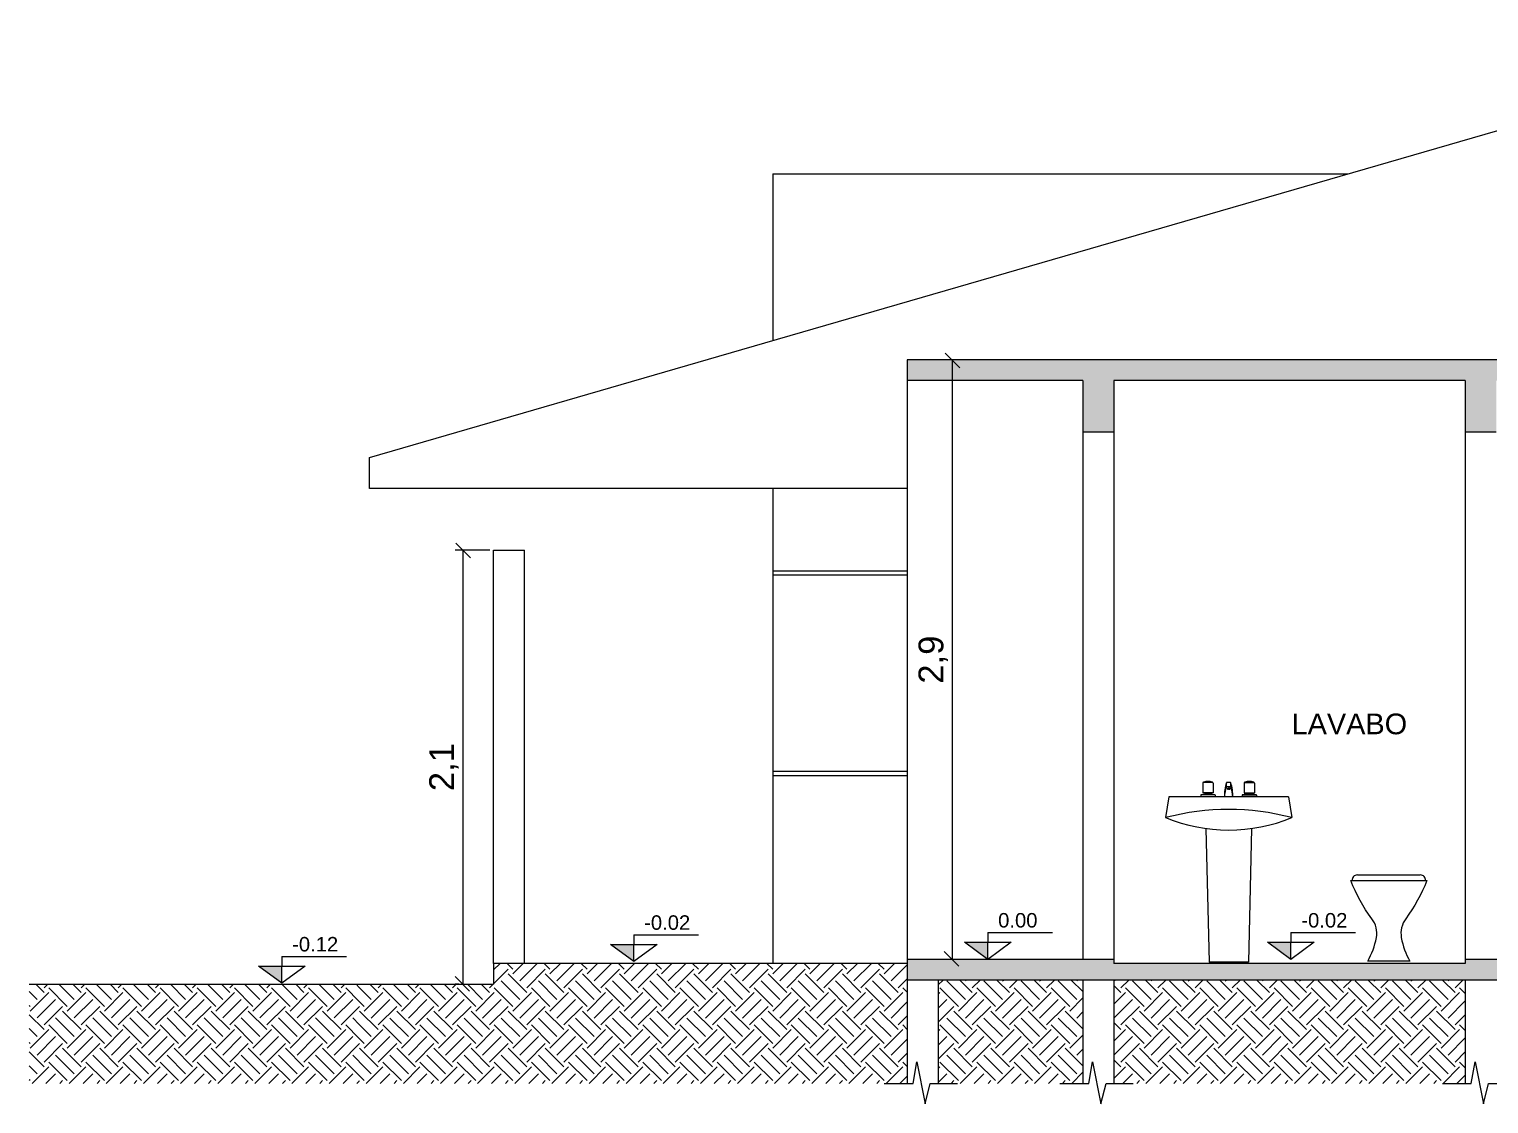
# Model space of a CAD drawing. Header units: millimetres. Extents: x 313 to 493, y 47 to 181.
# Drawn here: x 378.57 to 385.63, y 128.8 to 134 of the extents above; entities that cross this region are included whole.
import ezdxf

# ---------------------------------------------------------------- set-up
doc = ezdxf.new("R2010")
doc.units = ezdxf.units.MM
doc.header["$LTSCALE"] = 0.05
doc.header["$MEASUREMENT"] = 0
doc.header["$PDMODE"] = 3
doc.linetypes.add('ACAD_ISO03W100', pattern=[30, 12, -18])
for name, color, linetype in [('01', 1, 'Continuous'), ('03', 3, 'Continuous'), ('04', 4, 'Continuous'), ('05', 5, 'Continuous'), ('1', 1, 'Continuous'), ('BAN', 13, 'Continuous'), ('TRACEJADO', 7, 'ACAD_ISO03W100')]:
    doc.layers.add(name, color=color, linetype=linetype)
doc.styles.get("Standard").update_dxf_attribs({"font": 'arial.ttf'})
doc.dimstyles.new('ISO-25', dxfattribs={"dimscale": 0.04, "dimtxt": 4, "dimasz": 2.5, "dimexe": 1.25, "dimexo": 0.625, "dimtad": 1, "dimdec": 3, "dimtxsty": 'Standard', "dimblk": 'OBLIQUE', "dimcen": 2.5, "dimadec": 0, "dimazin": 0, "dimtfac": 1, "dimtdec": 3, "dimtmove": 0, "dimatfit": 3, "dimldrblk": 'OBLIQUE', "dimfxl": 1, "dimarcsym": 0})

# ---------------------------------------------------------------- blocks, each defined once
blk = doc.blocks.new('_Oblique')
at = {"layer": 'TRACEJADO', "color": 0, "lineweight": -2}
blk.add_line((-0.5, -0.5), (0.5, 0.5), dxfattribs=at)
blk = doc.blocks.new('*D289')
at = {"layer": 'BAN', "color": 0}
for p, q in [((383.011, 132.4026), (382.9923, 132.4026)), ((383.0298, 132.4026), (383.0298, 129.5026)), ((383.011, 129.5026), (382.9923, 129.5026))]:
    blk.add_line(p, q, dxfattribs=at)
at = {"layer": 'Defpoints', "color": 0}
for p in [(383.0298, 132.4026), (383.0298, 129.5026), (383.0298, 129.5026)]:
    blk.add_point(p, dxfattribs=at)
at = {"layer": 'BAN', "color": 0, "xscale": 0.075, "yscale": 0.075, "zscale": 0.075}
for p, rotation in [((383.0298, 132.4026), 90), ((383.0298, 129.5026), 270)]:
    blk.add_blockref('_Oblique', p, dxfattribs=dict(at, rotation=rotation))
at = {"layer": 'BAN', "color": 0, "insert": (382.9389, 130.9526), "char_height": 0.12, "attachment_point": 5, "rotation": 90}
blk.add_mtext('2,9', dxfattribs=at)
blk = doc.blocks.new('*D290')
at = {"layer": 'BAN', "color": 0}
for p, q in [((380.7938, 131.4826), (380.6257, 131.4826)), ((380.6632, 131.4826), (380.6632, 129.3826)), ((380.6444, 129.3826), (380.6257, 129.3826))]:
    blk.add_line(p, q, dxfattribs=at)
at = {"layer": 'Defpoints', "color": 0}
for p in [(380.8125, 131.4826), (380.6632, 129.3826), (380.6632, 129.3826)]:
    blk.add_point(p, dxfattribs=at)
at = {"layer": 'BAN', "color": 0, "xscale": 0.075, "yscale": 0.075, "zscale": 0.075}
for p, rotation in [((380.6632, 131.4826), 90), ((380.6632, 129.3826), 270)]:
    blk.add_blockref('_Oblique', p, dxfattribs=dict(at, rotation=rotation))
at = {"layer": 'BAN', "color": 0, "insert": (380.5723, 130.4326), "char_height": 0.12, "attachment_point": 5, "rotation": 90}
blk.add_mtext('2,1', dxfattribs=at)

msp = doc.modelspace()

# ---------------------------------------------------------------- hatches: boundary and pattern name
at = {"layer": '01'}
for points in [[(381.4902, 129.5746), (381.4902, 129.4917), (381.3774, 129.5746)], [(383.2025, 129.5855), (383.2025, 129.5026), (383.0897, 129.5855)], [(384.669, 129.5855), (384.669, 129.5026), (384.5562, 129.5855)], [(379.7875, 129.4697), (379.7875, 129.3868), (379.6747, 129.4697)]]:
    msp.add_hatch(color=256, dxfattribs=at).paths.add_polyline_path(points)
at = {"layer": '1'}
h = msp.add_hatch(dxfattribs=at)
h.set_pattern_fill('AR-CONC', color=256, scale=0.002, style=0)
h.set_pattern_definition([(50, (123.23926, 7.7721), (0.36436934, -0.03187817), [0.0381, -0.4191]), (355, (123.23926, 7.7721), (-0.07048565, 0.3821133), [0.03048, -0.33528]), (100.451, (123.26963, 7.76945), (0.293885, 0.35023338), [0.03238, -0.35618]), (46.1842, (123.23926, 7.8737), (0.5421581, -0.08408466), [0.05715, -0.62865]), (96.6356, (123.28444, 7.8667), (0.4748085, 0.4948511), [0.04857, -0.53427]), (351.184, (123.23926, 7.8737), (0.4748092, 0.4948502), [0.04572, -0.50292]), (21, (123.29006, 7.8483), (0.30322976, -0.20453104), [0.0381, -0.4191]), (326, (123.29006, 7.8483), (0.12360406, 0.36837593), [0.03048, -0.33528]), (71.4514, (123.31533, 7.83126), (0.426833, 0.1638457), [0.03238, -0.35618]), (37.5, (123.23926, 7.7721), (0.006177207, 0.16911008), [0, -0.331216, 0, -0.34036, 0, -0.33655]), (7.5, (123.23926, 7.7721), (0.13363933, 0.20036115), [0, -0.194056, 0, -0.323596, 0, -0.12827]), (327.5, (123.12598, 7.7721), (0.27118119, -0.01145749), [0, -0.127, 0, -0.39624, 0, -0.52578]), (317.5, (123.07518, 7.7721), (0.29625836, 0.05085298), [0, -0.1651, 0, -0.263144, 0, -0.37338])])
h.paths.add_polyline_path([(386.6125, 132.3026), (388.1125, 132.3026), (388.1125, 132.0526), (388.2625, 132.0526), (388.2625, 132.3026), (391.7625, 132.3026), (391.7625, 132.0526), (391.9125, 132.0526), (391.9125, 132.4026), (382.8125, 132.4026), (382.8125, 132.3026), (383.6625, 132.3026), (383.6625, 132.0526), (383.8125, 132.0526), (383.8125, 132.3026), (385.5125, 132.3026), (385.5125, 132.0526), (385.6625, 132.0526), (385.6625, 132.3026), (386.4625, 132.3026), (386.4625, 132.0526), (386.6125, 132.0526)])
h = msp.add_hatch(dxfattribs=at)
h.set_pattern_fill('AR-CONC', color=256, scale=0.002, style=0)
h.set_pattern_definition([(50, (123.23926, 7.7721), (0.36436934, -0.03187817), [0.0381, -0.4191]), (355, (123.23926, 7.7721), (-0.07048565, 0.3821133), [0.03048, -0.33528]), (100.451, (123.26963, 7.76945), (0.293885, 0.35023338), [0.03238, -0.35618]), (46.1842, (123.23926, 7.8737), (0.5421581, -0.08408466), [0.05715, -0.62865]), (96.6356, (123.28444, 7.8667), (0.4748085, 0.4948511), [0.04857, -0.53427]), (351.184, (123.23926, 7.8737), (0.4748092, 0.4948502), [0.04572, -0.50292]), (21, (123.29006, 7.8483), (0.30322976, -0.20453104), [0.0381, -0.4191]), (326, (123.29006, 7.8483), (0.12360406, 0.36837593), [0.03048, -0.33528]), (71.4514, (123.31533, 7.83126), (0.426833, 0.1638457), [0.03238, -0.35618]), (37.5, (123.23926, 7.7721), (0.006177207, 0.16911008), [0, -0.331216, 0, -0.34036, 0, -0.33655]), (7.5, (123.23926, 7.7721), (0.13363933, 0.20036115), [0, -0.194056, 0, -0.323596, 0, -0.12827]), (327.5, (123.12598, 7.7721), (0.27118119, -0.01145749), [0, -0.127, 0, -0.39624, 0, -0.52578]), (317.5, (123.07518, 7.7721), (0.29625836, 0.05085298), [0, -0.1651, 0, -0.263144, 0, -0.37338])])
h.paths.add_polyline_path([(385.5125, 129.5026), (385.5125, 129.4826), (383.8125, 129.4826), (383.8125, 129.5026), (382.8125, 129.5026), (382.8125, 129.4026), (391.9125, 129.4026), (391.9125, 129.5026)])
h = msp.add_hatch(dxfattribs=at)
h.set_pattern_fill('EARTH', color=256, scale=0.02, angle=45, style=0)
h.set_pattern_definition([(45, (123.23926, 7.7721), (1e-17, 0.17960512), [0.127, -0.127]), (45, (123.20559, 7.80578), (1e-17, 0.17960512), [0.127, -0.127]), (45, (123.17191, 7.83945), (1e-17, 0.17960512), [0.127, -0.127]), (135, (123.17191, 7.8619), (-0.17960512, 1e-17), [0.127, -0.127]), (135, (123.20559, 7.89558), (-0.17960512, 1e-17), [0.127, -0.127]), (135, (123.23926, 7.92926), (-0.17960512, 1e-17), [0.127, -0.127])])
h.paths.add_polyline_path([(378.566, 129.3826), (378.566, 128.9026), (380.1625, 128.9026), (380.1625, 129.3826)])

# ---------------------------------------------------------------- linework, layer by layer
at = {"layer": '01'}
for p, q in [((382.1625, 133.3026), (382.1625, 132.4961)), ((382.1625, 133.3026), (384.9464, 133.3026)), ((382.1625, 131.7802), (382.1625, 129.4826)), ((382.1625, 131.3826), (382.8125, 131.3826)), ((382.1625, 131.3626), (382.8125, 131.3626)), ((382.1625, 130.4126), (382.8125, 130.4126)), ((382.1625, 130.3926), (382.8125, 130.3926)), ((383.2025, 129.6324), (383.5153, 129.6324)), ((383.2025, 129.6324), (383.2025, 129.5855)), ((384.669, 129.6324), (384.9818, 129.6324)), ((384.669, 129.6324), (384.669, 129.5855)), ((381.4902, 129.6215), (381.4902, 129.5746)), ((381.4902, 129.6215), (381.803, 129.6215)), ((381.4902, 129.4917), (381.4902, 129.5746)), ((383.2025, 129.5026), (383.2025, 129.5855)), ((384.669, 129.5026), (384.669, 129.5855)), ((379.7875, 129.5166), (380.1003, 129.5166)), ((379.7875, 129.5166), (379.7875, 129.4697)), ((379.7875, 129.3868), (379.7875, 129.4697))]:
    msp.add_line(p, q, dxfattribs=at)
for points in [[(381.4902, 129.4917), (381.3774, 129.5746), (381.6029, 129.5746)], [(383.2025, 129.5026), (383.0897, 129.5855), (383.3152, 129.5855)], [(384.669, 129.5026), (384.5562, 129.5855), (384.7818, 129.5855)], [(379.7875, 129.3868), (379.6747, 129.4697), (379.9002, 129.4697)]]:
    msp.add_lwpolyline(points, close=True, dxfattribs=at)
at = {"layer": '03'}
for p, q in [((384.2427, 130.3549), (384.2427, 130.3083)), ((384.29, 130.3583), (384.2464, 130.3583)), ((384.2927, 130.3549), (384.2927, 130.3083)), ((384.3577, 130.3391), (384.3577, 130.3566)), ((384.3757, 130.3586), (384.3591, 130.3586)), ((384.3757, 130.3371), (384.3597, 130.3371)), ((384.3777, 130.3391), (384.3777, 130.3566)), ((384.4427, 130.3549), (384.4427, 130.3083)), ((384.4453, 130.3583), (384.489, 130.3583)), ((384.4927, 130.3549), (384.4927, 130.3083)), ((384.078, 130.2883), (384.063, 130.1883)), ((384.658, 130.2883), (384.078, 130.2883)), ((384.2327, 130.2966), (384.2327, 130.2883)), ((384.3018, 130.2983), (384.2335, 130.2983)), ((384.2927, 130.3083), (384.2427, 130.3083)), ((384.2527, 130.3083), (384.2527, 130.303)), ((384.2827, 130.3012), (384.2527, 130.3012)), ((384.2827, 130.3083), (384.2827, 130.303)), ((384.3027, 130.2966), (384.3027, 130.2883)), ((384.3628, 130.3302), (384.3627, 130.3261)), ((384.3725, 130.3302), (384.3727, 130.3261)), ((384.4327, 130.2966), (384.4327, 130.2883)), ((384.4335, 130.2983), (384.5018, 130.2983)), ((384.4427, 130.3083), (384.4927, 130.3083)), ((384.4527, 130.3083), (384.4527, 130.303)), ((384.4527, 130.3012), (384.4827, 130.3012)), ((384.4827, 130.3083), (384.4827, 130.303)), ((384.5027, 130.2966), (384.5027, 130.2883)), ((384.658, 130.2883), (384.673, 130.1883)), ((384.2578, 130.1358), (384.2729, 129.4897)), ((384.4782, 130.1358), (384.463, 129.4897)), ((384.9903, 129.911), (385.2949, 129.911)), ((384.273, 129.4901), (384.463, 129.4901))]:
    msp.add_line(p, q, dxfattribs=at)
for points in [[(384.3627, 130.33, -0.302182), (384.3628, 130.3302, -0.056318), (384.3641, 130.3306, -0.025038), (384.3656, 130.3308, -0.017953), (384.3677, 130.3308, -0.017953)], [(384.3677, 130.3252, -0.017953), (384.3656, 130.3253, -0.025038), (384.3641, 130.3255, -0.056318), (384.3628, 130.3259, -0.302182), (384.3627, 130.3261, -0.302182), (384.3628, 130.3263, -0.056318), (384.3641, 130.3267, -0.025038), (384.3656, 130.3269, -0.017953), (384.3677, 130.327, -0.017953)], [(384.3727, 130.33, 0.302182), (384.3725, 130.3302, 0.056318), (384.3712, 130.3306, 0.025038), (384.3697, 130.3308, 0.017953), (384.3677, 130.3308, 0.017953)], [(384.3677, 130.3252, 0.017953), (384.3697, 130.3253, 0.025038), (384.3712, 130.3255, 0.056318), (384.3725, 130.3259, 0.302182), (384.3727, 130.3261, 0.302182), (384.3725, 130.3263, 0.056318), (384.3712, 130.3267, 0.025038), (384.3697, 130.3269, 0.017953), (384.3677, 130.327, 0.017953)], [(385.2447, 129.4934), (385.0404, 129.4934, 0.090553), (385.0822, 129.6078, 0.209844), (385.0603, 129.6994, -0.065968), (384.9582, 129.8834), (385.3269, 129.8834, -0.061645), (385.2248, 129.6994, 0.20464), (385.203, 129.6078, 0.090553), (385.2447, 129.4934, 0.090553)]]:
    msp.add_lwpolyline(points, format="xyb", dxfattribs=at)
for centre, radius, start, end in [((384.2477, 130.3549), 0.005, 110.24571, 180), ((384.2677, 130.3007), 0.0628, 69.75429, 110.24571), ((384.2877, 130.3549), 0.005, 0, 69.75429), ((384.5512, 130.2952), 0.2037, 162.27446, 181.9578), ((384.4739, 130.2879), 0.1263, 157.04206, 179.82013), ((384.3591, 130.3566), 0.002, 90, 162.27446), ((384.3597, 130.3566), 0.002, 90, 180), ((384.3597, 130.3391), 0.002, 180, 270), ((384.3757, 130.3566), 0.002, 360, 90), ((384.3757, 130.3391), 0.002, 270, 360), ((384.3762, 130.3566), 0.002, 17.72554, 90), ((384.2614, 130.2879), 0.1263, 0.17987, 22.95794), ((384.1841, 130.2952), 0.2037, 358.0422, 17.72554), ((384.4477, 130.3549), 0.005, 110.24571, 180), ((384.4677, 130.3007), 0.0628, 69.75429, 110.24571), ((384.4877, 130.3549), 0.005, 0, 69.75429), ((384.2347, 130.2966), 0.002, 101.15094, 180), ((384.2677, 130.1292), 0.1726, 95.58633, 101.15094), ((384.2507, 130.303), 0.002, 275.58633, 0), ((384.2847, 130.303), 0.002, 180, 264.41367), ((384.2677, 130.1292), 0.1726, 78.84906, 84.41367), ((384.3007, 130.2966), 0.002, 0, 78.84906), ((384.4347, 130.2966), 0.002, 101.15094, 180), ((384.4677, 130.1292), 0.1726, 95.58633, 101.15094), ((384.4507, 130.303), 0.002, 275.58633, 0), ((384.4847, 130.303), 0.002, 180, 264.41367), ((384.4677, 130.1292), 0.1726, 78.84906, 84.41367), ((384.5007, 130.2966), 0.002, 0, 78.84906), ((384.368, 129.0455), 1.1828, 75.05688, 104.94312), ((384.368, 130.9335), 0.8052, 247.74162, 292.25838), ((384.9903, 129.8858), 0.0252, 90, 185.43214), ((385.2949, 129.8858), 0.0252, 354.56786, 90)]:
    msp.add_arc(centre, radius, start, end, dxfattribs=at)
at = {"layer": '04'}
for p, q in [((382.0125, 132.4526), (387.3625, 134.0026)), ((380.2125, 131.9302), (382.0125, 132.4526)), ((380.2125, 131.7802), (380.2125, 131.9302)), ((382.8125, 131.7802), (380.2125, 131.7802))]:
    msp.add_line(p, q, dxfattribs=at)
at = {"layer": '05'}
for p, q in [((391.9125, 132.4026), (382.8125, 132.4026)), ((382.8125, 132.4026), (382.8125, 128.9026)), ((383.6625, 132.3026), (382.8125, 132.3026)), ((383.6625, 132.3026), (383.6625, 129.5026)), ((385.5125, 132.3026), (383.8125, 132.3026)), ((383.8125, 132.3026), (383.8125, 129.4826)), ((385.5125, 132.3026), (385.5125, 129.4826)), ((383.8125, 132.0526), (383.6625, 132.0526)), ((385.6625, 132.0526), (385.5125, 132.0526)), ((380.8125, 129.4826), (380.8125, 131.4826)), ((380.8125, 131.4826), (380.9625, 131.4826)), ((380.9625, 129.4826), (380.9625, 131.4826)), ((383.8125, 129.5026), (382.8125, 129.5026)), ((391.9125, 129.5026), (385.5125, 129.5026)), ((382.8125, 129.4826), (380.8125, 129.4826)), ((380.8125, 129.4826), (380.8125, 129.3826)), ((385.5125, 129.4826), (383.8125, 129.4826)), ((378.566, 129.3826), (380.8125, 129.3826)), ((391.9125, 129.4026), (382.8125, 129.4026)), ((382.9625, 129.4026), (382.9625, 128.9026)), ((383.6625, 129.4026), (383.6625, 128.9026)), ((383.8125, 129.4026), (383.8125, 128.9026)), ((385.5125, 129.4026), (385.5125, 128.9026))]:
    msp.add_line(p, q, dxfattribs=at)
at = {"layer": '1'}
for p, q in [((380.793, 129.3648), (380.8828, 129.4546)), ((380.8125, 129.4517), (380.8435, 129.4826)), ((380.9053, 129.4546), (380.8772, 129.4826)), ((380.9726, 129.3423), (380.8828, 129.4321)), ((380.9053, 129.4321), (380.9558, 129.4826)), ((380.9389, 129.3984), (381.0231, 129.4826)), ((380.9726, 129.3648), (381.0624, 129.4546)), ((381.0849, 129.4546), (381.0568, 129.4826)), ((381.1522, 129.3423), (381.0624, 129.4321)), ((381.0849, 129.4321), (381.1354, 129.4826)), ((381.1185, 129.3984), (381.2027, 129.4826)), ((381.1522, 129.3648), (381.242, 129.4546)), ((381.2645, 129.4546), (381.2364, 129.4826)), ((381.3318, 129.3423), (381.242, 129.4321)), ((381.2645, 129.4321), (381.315, 129.4826)), ((381.2981, 129.3984), (381.3824, 129.4826)), ((381.3318, 129.3648), (381.4216, 129.4546)), ((381.4441, 129.4546), (381.416, 129.4826)), ((381.5114, 129.3423), (381.4216, 129.4321)), ((381.4441, 129.4321), (381.4946, 129.4826)), ((381.4778, 129.3984), (381.562, 129.4826)), ((381.5114, 129.3648), (381.6012, 129.4546)), ((381.6237, 129.4546), (381.5956, 129.4826)), ((381.691, 129.3423), (381.6012, 129.4321)), ((381.6237, 129.4321), (381.6742, 129.4826)), ((381.6574, 129.3984), (381.7416, 129.4826)), ((381.691, 129.3648), (381.7808, 129.4546)), ((381.8033, 129.4546), (381.7752, 129.4826)), ((381.8706, 129.3423), (381.7808, 129.4321)), ((381.8033, 129.4321), (381.8538, 129.4826)), ((381.837, 129.3984), (381.9212, 129.4826)), ((381.8706, 129.3648), (381.9604, 129.4546)), ((381.9829, 129.4546), (381.9548, 129.4826)), ((382.0502, 129.3423), (381.9604, 129.4321)), ((381.9829, 129.4321), (382.0334, 129.4826)), ((382.0166, 129.3984), (382.1008, 129.4826)), ((382.0502, 129.3648), (382.14, 129.4546)), ((382.1625, 129.4546), (382.1344, 129.4826)), ((382.2299, 129.3423), (382.14, 129.4321)), ((382.1625, 129.4321), (382.213, 129.4826)), ((382.1962, 129.3984), (382.2804, 129.4826)), ((382.2299, 129.3648), (382.3197, 129.4546)), ((382.3421, 129.4546), (382.314, 129.4826)), ((382.4095, 129.3423), (382.3197, 129.4321)), ((382.3421, 129.4321), (382.3926, 129.4826)), ((382.3758, 129.3984), (382.46, 129.4826)), ((382.4095, 129.3648), (382.4993, 129.4546)), ((382.5217, 129.4546), (382.4936, 129.4826)), ((382.5891, 129.3423), (382.4993, 129.4321)), ((382.5217, 129.4321), (382.5722, 129.4826)), ((382.5554, 129.3984), (382.6396, 129.4826)), ((382.5891, 129.3648), (382.6789, 129.4546)), ((382.7013, 129.4546), (382.6732, 129.4826)), ((382.7687, 129.3423), (382.6789, 129.4321)), ((382.7013, 129.4321), (382.7518, 129.4826)), ((382.735, 129.3984), (382.8125, 129.476)), ((380.2205, 129.3086), (380.1625, 129.3666)), ((380.2542, 129.3423), (380.2139, 129.3826)), ((380.2542, 129.3648), (380.2721, 129.3826)), ((380.3664, 129.275), (380.2766, 129.3648)), ((380.4001, 129.3086), (380.3261, 129.3826)), ((380.4338, 129.3423), (380.3935, 129.3826)), ((380.4338, 129.3648), (380.4517, 129.3826)), ((380.5461, 129.275), (380.4563, 129.3648)), ((380.5797, 129.3086), (380.5057, 129.3826)), ((380.6134, 129.3423), (380.5731, 129.3826)), ((380.6134, 129.3648), (380.6313, 129.3826)), ((380.7257, 129.275), (380.6359, 129.3648)), ((380.7593, 129.3086), (380.6853, 129.3826)), ((380.793, 129.3423), (380.7527, 129.3826)), ((380.9053, 129.275), (380.8155, 129.3648)), ((380.9389, 129.3086), (380.8491, 129.3984)), ((381.0849, 129.275), (380.9951, 129.3648)), ((381.1185, 129.3086), (381.0287, 129.3984)), ((381.2645, 129.275), (381.1747, 129.3648)), ((381.2981, 129.3086), (381.2083, 129.3984)), ((381.4441, 129.275), (381.3543, 129.3648)), ((381.4778, 129.3086), (381.388, 129.3984)), ((381.6237, 129.275), (381.5339, 129.3648)), ((381.6574, 129.3086), (381.5676, 129.3984)), ((381.8033, 129.275), (381.7135, 129.3648)), ((381.837, 129.3086), (381.7472, 129.3984)), ((381.9829, 129.275), (381.8931, 129.3648)), ((382.0166, 129.3086), (381.9268, 129.3984)), ((382.1625, 129.275), (382.0727, 129.3648)), ((382.1962, 129.3086), (382.1064, 129.3984)), ((382.3421, 129.275), (382.2523, 129.3648)), ((382.3758, 129.3086), (382.286, 129.3984)), ((382.5217, 129.275), (382.4319, 129.3648)), ((382.5554, 129.3086), (382.4656, 129.3984)), ((382.7013, 129.275), (382.6115, 129.3648)), ((382.735, 129.3086), (382.6452, 129.3984)), ((382.7687, 129.3648), (382.8125, 129.4086)), ((382.8125, 129.3433), (382.7911, 129.3648)), ((382.9625, 129.379), (382.9861, 129.4026)), ((383.0605, 129.275), (382.9707, 129.3648)), ((383.0942, 129.3086), (383.0044, 129.3984)), ((383.1279, 129.3423), (383.0675, 129.4026)), ((383.0942, 129.3984), (383.0984, 129.4026)), ((383.1279, 129.3648), (383.1658, 129.4026)), ((383.2401, 129.275), (383.1503, 129.3648)), ((383.2738, 129.3086), (383.184, 129.3984)), ((383.3075, 129.3423), (383.2472, 129.4026)), ((383.2738, 129.3984), (383.278, 129.4026)), ((383.3075, 129.3648), (383.3454, 129.4026)), ((383.4197, 129.275), (383.3299, 129.3648)), ((383.4534, 129.3086), (383.3636, 129.3984)), ((383.4871, 129.3423), (383.4268, 129.4026)), ((383.4534, 129.3984), (383.4576, 129.4026)), ((383.4871, 129.3648), (383.525, 129.4026)), ((383.5993, 129.275), (383.5095, 129.3648)), ((383.633, 129.3086), (383.5432, 129.3984)), ((383.6625, 129.3465), (383.6064, 129.4026)), ((383.633, 129.3984), (383.6372, 129.4026)), ((383.8463, 129.3423), (383.8125, 129.3761)), ((383.8126, 129.3984), (383.8168, 129.4026)), ((383.8463, 129.3648), (383.8842, 129.4026)), ((383.9586, 129.275), (383.8687, 129.3648)), ((383.9922, 129.3086), (383.9024, 129.3984)), ((384.0259, 129.3423), (383.9656, 129.4026)), ((383.9922, 129.3984), (383.9964, 129.4026)), ((384.0259, 129.3648), (384.0638, 129.4026)), ((384.1382, 129.275), (384.0484, 129.3648)), ((384.1718, 129.3086), (384.082, 129.3984)), ((384.2055, 129.3423), (384.1452, 129.4026)), ((384.1718, 129.3984), (384.176, 129.4026)), ((384.2055, 129.3648), (384.2434, 129.4026)), ((384.3178, 129.275), (384.228, 129.3648)), ((384.3514, 129.3086), (384.2616, 129.3984)), ((384.3851, 129.3423), (384.3248, 129.4026)), ((384.3514, 129.3984), (384.3556, 129.4026)), ((384.3851, 129.3648), (384.423, 129.4026)), ((384.4974, 129.275), (384.4076, 129.3648)), ((384.531, 129.3086), (384.4412, 129.3984)), ((384.5647, 129.3423), (384.5044, 129.4026)), ((384.531, 129.3984), (384.5352, 129.4026)), ((384.5647, 129.3648), (384.6026, 129.4026)), ((384.677, 129.275), (384.5872, 129.3648)), ((384.7106, 129.3086), (384.6208, 129.3984)), ((384.7443, 129.3423), (384.684, 129.4026)), ((384.7106, 129.3984), (384.7148, 129.4026)), ((384.7443, 129.3648), (384.7822, 129.4026)), ((384.8566, 129.275), (384.7668, 129.3648)), ((384.8903, 129.3086), (384.8004, 129.3984)), ((384.9239, 129.3423), (384.8636, 129.4026)), ((384.8903, 129.3984), (384.8945, 129.4026)), ((384.9239, 129.3648), (384.9618, 129.4026)), ((385.0362, 129.275), (384.9464, 129.3648)), ((385.0699, 129.3086), (384.9801, 129.3984)), ((385.1035, 129.3423), (385.0432, 129.4026)), ((385.0699, 129.3984), (385.0741, 129.4026)), ((385.1035, 129.3648), (385.1414, 129.4026)), ((385.2158, 129.275), (385.126, 129.3648)), ((385.2495, 129.3086), (385.1597, 129.3984)), ((385.2831, 129.3423), (385.2228, 129.4026)), ((385.2495, 129.3984), (385.2537, 129.4026)), ((385.2831, 129.3648), (385.321, 129.4026)), ((385.3954, 129.275), (385.3056, 129.3648)), ((385.4291, 129.3086), (385.3393, 129.3984)), ((385.4627, 129.3423), (385.4024, 129.4026)), ((385.4291, 129.3984), (385.4333, 129.4026)), ((385.4627, 129.3648), (385.5006, 129.4026)), ((385.5125, 129.3374), (385.4852, 129.3648)), ((380.1868, 129.275), (380.1625, 129.2993)), ((380.1625, 129.2731), (380.1644, 129.275)), ((380.1868, 129.2525), (380.2766, 129.3423)), ((380.2205, 129.2188), (380.3103, 129.3086)), ((380.2542, 129.1852), (380.344, 129.275)), ((380.3664, 129.2525), (380.4563, 129.3423)), ((380.4001, 129.2188), (380.4899, 129.3086)), ((380.4338, 129.1852), (380.5236, 129.275)), ((380.5461, 129.2525), (380.6359, 129.3423)), ((380.5797, 129.2188), (380.6695, 129.3086)), ((380.6134, 129.1852), (380.7032, 129.275)), ((380.7257, 129.2525), (380.8155, 129.3423)), ((380.7593, 129.2188), (380.8491, 129.3086)), ((380.793, 129.1852), (380.8828, 129.275)), ((380.9053, 129.2525), (380.9951, 129.3423)), ((380.9389, 129.2188), (381.0287, 129.3086)), ((380.9726, 129.1852), (381.0624, 129.275)), ((381.0849, 129.2525), (381.1747, 129.3423)), ((381.1185, 129.2188), (381.2083, 129.3086)), ((381.1522, 129.1852), (381.242, 129.275)), ((381.2645, 129.2525), (381.3543, 129.3423)), ((381.2981, 129.2188), (381.388, 129.3086)), ((381.3318, 129.1852), (381.4216, 129.275)), ((381.4441, 129.2525), (381.5339, 129.3423)), ((381.4778, 129.2188), (381.5676, 129.3086)), ((381.5114, 129.1852), (381.6012, 129.275)), ((381.6237, 129.2525), (381.7135, 129.3423)), ((381.6574, 129.2188), (381.7472, 129.3086)), ((381.691, 129.1852), (381.7808, 129.275)), ((381.8033, 129.2525), (381.8931, 129.3423)), ((381.837, 129.2188), (381.9268, 129.3086)), ((381.8706, 129.1852), (381.9604, 129.275)), ((381.9829, 129.2525), (382.0727, 129.3423)), ((382.0166, 129.2188), (382.1064, 129.3086)), ((382.0502, 129.1852), (382.14, 129.275)), ((382.1625, 129.2525), (382.2523, 129.3423)), ((382.1962, 129.2188), (382.286, 129.3086)), ((382.2299, 129.1852), (382.3197, 129.275)), ((382.3421, 129.2525), (382.4319, 129.3423)), ((382.3758, 129.2188), (382.4656, 129.3086)), ((382.4095, 129.1852), (382.4993, 129.275)), ((382.5217, 129.2525), (382.6115, 129.3423)), ((382.5554, 129.2188), (382.6452, 129.3086)), ((382.5891, 129.1852), (382.6789, 129.275)), ((382.7013, 129.2525), (382.7911, 129.3423)), ((382.735, 129.2188), (382.8125, 129.2964)), ((382.9625, 129.3341), (382.9707, 129.3423)), ((382.9625, 129.2668), (383.0044, 129.3086)), ((382.9625, 129.1994), (383.0381, 129.275)), ((383.0605, 129.2525), (383.1503, 129.3423)), ((383.0942, 129.2188), (383.184, 129.3086)), ((383.1279, 129.1852), (383.2177, 129.275)), ((383.2401, 129.2525), (383.3299, 129.3423)), ((383.2738, 129.2188), (383.3636, 129.3086)), ((383.3075, 129.1852), (383.3973, 129.275)), ((383.4197, 129.2525), (383.5095, 129.3423)), ((383.4534, 129.2188), (383.5432, 129.3086)), ((383.4871, 129.1852), (383.5769, 129.275)), ((383.5993, 129.2525), (383.6625, 129.3157)), ((383.8125, 129.2861), (383.8687, 129.3423)), ((383.8126, 129.3086), (383.8125, 129.3087)), ((383.8126, 129.2188), (383.9024, 129.3086)), ((383.8463, 129.1852), (383.9361, 129.275)), ((383.9586, 129.2525), (384.0484, 129.3423)), ((383.9922, 129.2188), (384.082, 129.3086)), ((384.0259, 129.1852), (384.1157, 129.275)), ((384.1382, 129.2525), (384.228, 129.3423)), ((384.1718, 129.2188), (384.2616, 129.3086)), ((384.2055, 129.1852), (384.2953, 129.275)), ((384.3178, 129.2525), (384.4076, 129.3423)), ((384.3514, 129.2188), (384.4412, 129.3086)), ((384.3851, 129.1852), (384.4749, 129.275)), ((384.4974, 129.2525), (384.5872, 129.3423)), ((384.531, 129.2188), (384.6208, 129.3086)), ((384.5647, 129.1852), (384.6545, 129.275)), ((384.677, 129.2525), (384.7668, 129.3423)), ((384.7106, 129.2188), (384.8004, 129.3086)), ((384.7443, 129.1852), (384.8341, 129.275)), ((384.8566, 129.2525), (384.9464, 129.3423)), ((384.8903, 129.2188), (384.9801, 129.3086)), ((384.9239, 129.1852), (385.0137, 129.275)), ((385.0362, 129.2525), (385.126, 129.3423)), ((385.0699, 129.2188), (385.1597, 129.3086)), ((385.1035, 129.1852), (385.1933, 129.275)), ((385.2158, 129.2525), (385.3056, 129.3423)), ((385.2495, 129.2188), (385.3393, 129.3086)), ((385.2831, 129.1852), (385.3729, 129.275)), ((385.3954, 129.2525), (385.4852, 129.3423)), ((385.4291, 129.2188), (385.5125, 129.3023)), ((380.2542, 129.1627), (380.1644, 129.2525)), ((380.4001, 129.129), (380.3103, 129.2188)), ((380.4338, 129.1627), (380.344, 129.2525)), ((380.5797, 129.129), (380.4899, 129.2188)), ((380.6134, 129.1627), (380.5236, 129.2525)), ((380.7593, 129.129), (380.6695, 129.2188)), ((380.793, 129.1627), (380.7032, 129.2525)), ((380.9389, 129.129), (380.8491, 129.2188)), ((380.9726, 129.1627), (380.8828, 129.2525)), ((381.1185, 129.129), (381.0287, 129.2188)), ((381.1522, 129.1627), (381.0624, 129.2525)), ((381.2981, 129.129), (381.2083, 129.2188)), ((381.3318, 129.1627), (381.242, 129.2525)), ((381.4778, 129.129), (381.388, 129.2188)), ((381.5114, 129.1627), (381.4216, 129.2525)), ((381.6574, 129.129), (381.5676, 129.2188)), ((381.691, 129.1627), (381.6012, 129.2525)), ((381.837, 129.129), (381.7472, 129.2188)), ((381.8706, 129.1627), (381.7808, 129.2525)), ((382.0166, 129.129), (381.9268, 129.2188)), ((382.0502, 129.1627), (381.9604, 129.2525)), ((382.1962, 129.129), (382.1064, 129.2188)), ((382.2299, 129.1627), (382.14, 129.2525)), ((382.3758, 129.129), (382.286, 129.2188)), ((382.4095, 129.1627), (382.3197, 129.2525)), ((382.5554, 129.129), (382.4656, 129.2188)), ((382.5891, 129.1627), (382.4993, 129.2525)), ((382.735, 129.129), (382.6452, 129.2188)), ((382.7687, 129.1627), (382.6789, 129.2525)), ((382.7687, 129.1852), (382.8125, 129.229)), ((383.0942, 129.129), (383.0044, 129.2188)), ((383.1279, 129.1627), (383.0381, 129.2525)), ((383.2738, 129.129), (383.184, 129.2188)), ((383.3075, 129.1627), (383.2177, 129.2525)), ((383.4534, 129.129), (383.3636, 129.2188)), ((383.4871, 129.1627), (383.3973, 129.2525)), ((383.633, 129.129), (383.5432, 129.2188)), ((383.6625, 129.1669), (383.5769, 129.2525)), ((383.633, 129.2188), (383.6625, 129.2484)), ((383.9922, 129.129), (383.9024, 129.2188)), ((384.0259, 129.1627), (383.9361, 129.2525)), ((384.1718, 129.129), (384.082, 129.2188)), ((384.2055, 129.1627), (384.1157, 129.2525)), ((384.3514, 129.129), (384.2616, 129.2188)), ((384.3851, 129.1627), (384.2953, 129.2525)), ((384.531, 129.129), (384.4412, 129.2188)), ((384.5647, 129.1627), (384.4749, 129.2525)), ((384.7106, 129.129), (384.6208, 129.2188)), ((384.7443, 129.1627), (384.6545, 129.2525)), ((384.8903, 129.129), (384.8004, 129.2188)), ((384.9239, 129.1627), (384.8341, 129.2525)), ((385.0699, 129.129), (384.9801, 129.2188)), ((385.1035, 129.1627), (385.0137, 129.2525)), ((385.2495, 129.129), (385.1597, 129.2188)), ((385.2831, 129.1627), (385.1933, 129.2525)), ((385.4291, 129.129), (385.3393, 129.2188)), ((385.4627, 129.1627), (385.3729, 129.2525)), ((385.4627, 129.1852), (385.5125, 129.235)), ((380.2205, 129.129), (380.1625, 129.187)), ((380.1868, 129.0729), (380.2766, 129.1627)), ((380.3664, 129.0954), (380.2766, 129.1852)), ((380.3664, 129.0729), (380.4563, 129.1627)), ((380.5461, 129.0954), (380.4563, 129.1852)), ((380.5461, 129.0729), (380.6359, 129.1627)), ((380.7257, 129.0954), (380.6359, 129.1852)), ((380.7257, 129.0729), (380.8155, 129.1627)), ((380.9053, 129.0954), (380.8155, 129.1852)), ((380.9053, 129.0729), (380.9951, 129.1627)), ((381.0849, 129.0954), (380.9951, 129.1852)), ((381.0849, 129.0729), (381.1747, 129.1627)), ((381.2645, 129.0954), (381.1747, 129.1852)), ((381.2645, 129.0729), (381.3543, 129.1627)), ((381.4441, 129.0954), (381.3543, 129.1852)), ((381.4441, 129.0729), (381.5339, 129.1627)), ((381.6237, 129.0954), (381.5339, 129.1852)), ((381.6237, 129.0729), (381.7135, 129.1627)), ((381.8033, 129.0954), (381.7135, 129.1852)), ((381.8033, 129.0729), (381.8931, 129.1627)), ((381.9829, 129.0954), (381.8931, 129.1852)), ((381.9829, 129.0729), (382.0727, 129.1627)), ((382.1625, 129.0954), (382.0727, 129.1852)), ((382.1625, 129.0729), (382.2523, 129.1627)), ((382.3421, 129.0954), (382.2523, 129.1852)), ((382.3421, 129.0729), (382.4319, 129.1627)), ((382.5217, 129.0954), (382.4319, 129.1852)), ((382.5217, 129.0729), (382.6115, 129.1627)), ((382.7013, 129.0954), (382.6115, 129.1852)), ((382.7013, 129.0729), (382.7911, 129.1627)), ((382.8125, 129.1637), (382.7911, 129.1852)), ((382.9625, 129.1545), (382.9707, 129.1627)), ((383.0605, 129.0954), (382.9707, 129.1852)), ((383.0605, 129.0729), (383.1503, 129.1627)), ((383.2401, 129.0954), (383.1503, 129.1852)), ((383.2401, 129.0729), (383.3299, 129.1627)), ((383.4197, 129.0954), (383.3299, 129.1852)), ((383.4197, 129.0729), (383.5095, 129.1627)), ((383.5993, 129.0954), (383.5095, 129.1852)), ((383.5993, 129.0729), (383.6625, 129.1361)), ((383.8463, 129.1627), (383.8125, 129.1965)), ((383.8125, 129.1065), (383.8687, 129.1627)), ((383.9586, 129.0954), (383.8687, 129.1852)), ((383.9586, 129.0729), (384.0484, 129.1627)), ((384.1382, 129.0954), (384.0484, 129.1852)), ((384.1382, 129.0729), (384.228, 129.1627)), ((384.3178, 129.0954), (384.228, 129.1852)), ((384.3178, 129.0729), (384.4076, 129.1627)), ((384.4974, 129.0954), (384.4076, 129.1852)), ((384.4974, 129.0729), (384.5872, 129.1627)), ((384.677, 129.0954), (384.5872, 129.1852)), ((384.677, 129.0729), (384.7668, 129.1627)), ((384.8566, 129.0954), (384.7668, 129.1852)), ((384.8566, 129.0729), (384.9464, 129.1627)), ((385.0362, 129.0954), (384.9464, 129.1852)), ((385.0362, 129.0729), (385.126, 129.1627)), ((385.2158, 129.0954), (385.126, 129.1852)), ((385.2158, 129.0729), (385.3056, 129.1627)), ((385.3954, 129.0954), (385.3056, 129.1852)), ((385.3954, 129.0729), (385.4852, 129.1627)), ((385.5125, 129.1578), (385.4852, 129.1852)), ((380.1868, 129.0954), (380.1625, 129.1197)), ((380.1625, 129.0935), (380.1644, 129.0954)), ((380.2542, 128.9831), (380.1644, 129.0729)), ((380.2205, 129.0392), (380.3103, 129.129)), ((380.2542, 129.0056), (380.344, 129.0954)), ((380.4338, 128.9831), (380.344, 129.0729)), ((380.4001, 129.0392), (380.4899, 129.129)), ((380.4338, 129.0056), (380.5236, 129.0954)), ((380.6134, 128.9831), (380.5236, 129.0729)), ((380.5797, 129.0392), (380.6695, 129.129)), ((380.6134, 129.0056), (380.7032, 129.0954)), ((380.793, 128.9831), (380.7032, 129.0729)), ((380.7593, 129.0392), (380.8491, 129.129)), ((380.793, 129.0056), (380.8828, 129.0954)), ((380.9726, 128.9831), (380.8828, 129.0729)), ((380.9389, 129.0392), (381.0287, 129.129)), ((380.9726, 129.0056), (381.0624, 129.0954)), ((381.1522, 128.9831), (381.0624, 129.0729)), ((381.1185, 129.0392), (381.2083, 129.129)), ((381.1522, 129.0056), (381.242, 129.0954)), ((381.3318, 128.9831), (381.242, 129.0729)), ((381.2981, 129.0392), (381.388, 129.129)), ((381.3318, 129.0056), (381.4216, 129.0954)), ((381.5114, 128.9831), (381.4216, 129.0729)), ((381.4778, 129.0392), (381.5676, 129.129)), ((381.5114, 129.0056), (381.6012, 129.0954)), ((381.691, 128.9831), (381.6012, 129.0729)), ((381.6574, 129.0392), (381.7472, 129.129)), ((381.691, 129.0056), (381.7808, 129.0954)), ((381.8706, 128.9831), (381.7808, 129.0729)), ((381.837, 129.0392), (381.9268, 129.129)), ((381.8706, 129.0056), (381.9604, 129.0954)), ((382.0502, 128.9831), (381.9604, 129.0729)), ((382.0166, 129.0392), (382.1064, 129.129)), ((382.0502, 129.0056), (382.14, 129.0954)), ((382.2299, 128.9831), (382.14, 129.0729)), ((382.1962, 129.0392), (382.286, 129.129)), ((382.2299, 129.0056), (382.3197, 129.0954)), ((382.4095, 128.9831), (382.3197, 129.0729)), ((382.3758, 129.0392), (382.4656, 129.129)), ((382.4095, 129.0056), (382.4993, 129.0954)), ((382.5891, 128.9831), (382.4993, 129.0729)), ((382.5554, 129.0392), (382.6452, 129.129)), ((382.5891, 129.0056), (382.6789, 129.0954)), ((382.7687, 128.9831), (382.6789, 129.0729)), ((382.735, 129.0392), (382.8125, 129.1168)), ((382.9625, 129.0872), (383.0044, 129.129)), ((382.9625, 129.0198), (383.0381, 129.0954)), ((383.1279, 128.9831), (383.0381, 129.0729)), ((383.0942, 129.0392), (383.184, 129.129)), ((383.1279, 129.0056), (383.2177, 129.0954)), ((383.3075, 128.9831), (383.2177, 129.0729)), ((383.2738, 129.0392), (383.3636, 129.129)), ((383.3075, 129.0056), (383.3973, 129.0954)), ((383.4871, 128.9831), (383.3973, 129.0729)), ((383.4534, 129.0392), (383.5432, 129.129)), ((383.4871, 129.0056), (383.5769, 129.0954)), ((383.6625, 128.9873), (383.5769, 129.0729)), ((383.633, 129.0392), (383.6625, 129.0688)), ((383.8126, 129.129), (383.8125, 129.1291)), ((383.8126, 129.0392), (383.9024, 129.129)), ((383.8463, 129.0056), (383.9361, 129.0954)), ((384.0259, 128.9831), (383.9361, 129.0729)), ((383.9922, 129.0392), (384.082, 129.129)), ((384.0259, 129.0056), (384.1157, 129.0954)), ((384.2055, 128.9831), (384.1157, 129.0729)), ((384.1718, 129.0392), (384.2616, 129.129)), ((384.2055, 129.0056), (384.2953, 129.0954)), ((384.3851, 128.9831), (384.2953, 129.0729)), ((384.3514, 129.0392), (384.4412, 129.129)), ((384.3851, 129.0056), (384.4749, 129.0954)), ((384.5647, 128.9831), (384.4749, 129.0729)), ((384.531, 129.0392), (384.6208, 129.129)), ((384.5647, 129.0056), (384.6545, 129.0954)), ((384.7443, 128.9831), (384.6545, 129.0729)), ((384.7106, 129.0392), (384.8004, 129.129)), ((384.7443, 129.0056), (384.8341, 129.0954)), ((384.9239, 128.9831), (384.8341, 129.0729)), ((384.8903, 129.0392), (384.9801, 129.129)), ((384.9239, 129.0056), (385.0137, 129.0954)), ((385.1035, 128.9831), (385.0137, 129.0729)), ((385.0699, 129.0392), (385.1597, 129.129)), ((385.1035, 129.0056), (385.1933, 129.0954)), ((385.2831, 128.9831), (385.1933, 129.0729)), ((385.2495, 129.0392), (385.3393, 129.129)), ((385.2831, 129.0056), (385.3729, 129.0954)), ((385.4627, 128.9831), (385.3729, 129.0729)), ((385.4291, 129.0392), (385.5125, 129.1227)), ((380.2205, 128.9494), (380.1625, 129.0074)), ((380.3664, 128.9158), (380.2766, 129.0056)), ((380.4001, 128.9494), (380.3103, 129.0392)), ((380.5461, 128.9158), (380.4563, 129.0056)), ((380.5797, 128.9494), (380.4899, 129.0392)), ((380.7257, 128.9158), (380.6359, 129.0056)), ((380.7593, 128.9494), (380.6695, 129.0392)), ((380.9053, 128.9158), (380.8155, 129.0056)), ((380.9389, 128.9494), (380.8491, 129.0392)), ((381.0849, 128.9158), (380.9951, 129.0056)), ((381.1185, 128.9494), (381.0287, 129.0392)), ((381.2645, 128.9158), (381.1747, 129.0056)), ((381.2981, 128.9494), (381.2083, 129.0392)), ((381.4441, 128.9158), (381.3543, 129.0056)), ((381.4778, 128.9494), (381.388, 129.0392)), ((381.6237, 128.9158), (381.5339, 129.0056)), ((381.6574, 128.9494), (381.5676, 129.0392)), ((381.8033, 128.9158), (381.7135, 129.0056)), ((381.837, 128.9494), (381.7472, 129.0392)), ((381.9829, 128.9158), (381.8931, 129.0056)), ((382.0166, 128.9494), (381.9268, 129.0392)), ((382.1625, 128.9158), (382.0727, 129.0056)), ((382.1962, 128.9494), (382.1064, 129.0392)), ((382.3421, 128.9158), (382.2523, 129.0056)), ((382.3758, 128.9494), (382.286, 129.0392)), ((382.5217, 128.9158), (382.4319, 129.0056)), ((382.5554, 128.9494), (382.4656, 129.0392)), ((382.7013, 128.9158), (382.6115, 129.0056)), ((382.735, 128.9494), (382.6452, 129.0392)), ((382.7687, 129.0056), (382.8125, 129.0494)), ((382.8125, 128.9841), (382.7911, 129.0056)), ((382.8411, 128.9026), (382.8597, 129.0076)), ((382.8597, 129.0076), (382.8999, 128.8038)), ((383.0605, 128.9158), (382.9707, 129.0056)), ((383.0942, 128.9494), (383.0044, 129.0392)), ((383.2401, 128.9158), (383.1503, 129.0056)), ((383.2738, 128.9494), (383.184, 129.0392)), ((383.4197, 128.9158), (383.3299, 129.0056)), ((383.4534, 128.9494), (383.3636, 129.0392)), ((383.5993, 128.9158), (383.5095, 129.0056)), ((383.633, 128.9494), (383.5432, 129.0392)), ((383.6911, 128.9026), (383.7097, 129.0076)), ((383.7097, 129.0076), (383.7499, 128.8038)), ((383.8463, 128.9831), (383.8125, 129.0169)), ((383.9586, 128.9158), (383.8687, 129.0056)), ((383.9922, 128.9494), (383.9024, 129.0392)), ((384.1382, 128.9158), (384.0484, 129.0056)), ((384.1718, 128.9494), (384.082, 129.0392)), ((384.3178, 128.9158), (384.228, 129.0056)), ((384.3514, 128.9494), (384.2616, 129.0392)), ((384.4974, 128.9158), (384.4076, 129.0056)), ((384.531, 128.9494), (384.4412, 129.0392)), ((384.677, 128.9158), (384.5872, 129.0056)), ((384.7106, 128.9494), (384.6208, 129.0392)), ((384.8566, 128.9158), (384.7668, 129.0056)), ((384.8903, 128.9494), (384.8004, 129.0392)), ((385.0362, 128.9158), (384.9464, 129.0056)), ((385.0699, 128.9494), (384.9801, 129.0392)), ((385.2158, 128.9158), (385.126, 129.0056)), ((385.2495, 128.9494), (385.1597, 129.0392)), ((385.3954, 128.9158), (385.3056, 129.0056)), ((385.4291, 128.9494), (385.3393, 129.0392)), ((385.4627, 129.0056), (385.5125, 129.0554)), ((385.5125, 128.9782), (385.4852, 129.0056)), ((385.5411, 128.9026), (385.5597, 129.0076)), ((385.5597, 129.0076), (385.5999, 128.8038)), ((380.1868, 128.9158), (380.1625, 128.9401)), ((380.1962, 128.9026), (380.2766, 128.9831)), ((380.2635, 128.9026), (380.3103, 128.9494)), ((380.3758, 128.9026), (380.4563, 128.9831)), ((380.4431, 128.9026), (380.4899, 128.9494)), ((380.5554, 128.9026), (380.6359, 128.9831)), ((380.6227, 128.9026), (380.6695, 128.9494)), ((380.735, 128.9026), (380.8155, 128.9831)), ((380.8024, 128.9026), (380.8491, 128.9494)), ((380.9146, 128.9026), (380.9951, 128.9831)), ((380.982, 128.9026), (381.0287, 128.9494)), ((381.0942, 128.9026), (381.1747, 128.9831)), ((381.1616, 128.9026), (381.2083, 128.9494)), ((381.2738, 128.9026), (381.3543, 128.9831)), ((381.3412, 128.9026), (381.388, 128.9494)), ((381.4534, 128.9026), (381.5339, 128.9831)), ((381.5208, 128.9026), (381.5676, 128.9494)), ((381.633, 128.9026), (381.7135, 128.9831)), ((381.7004, 128.9026), (381.7472, 128.9494)), ((381.8126, 128.9026), (381.8931, 128.9831)), ((381.88, 128.9026), (381.9268, 128.9494)), ((381.9922, 128.9026), (382.0727, 128.9831)), ((382.0596, 128.9026), (382.1064, 128.9494)), ((382.1718, 128.9026), (382.2523, 128.9831)), ((382.2392, 128.9026), (382.286, 128.9494)), ((382.3514, 128.9026), (382.4319, 128.9831)), ((382.4188, 128.9026), (382.4656, 128.9494)), ((382.5311, 128.9026), (382.6115, 128.9831)), ((382.5984, 128.9026), (382.6452, 128.9494)), ((382.7107, 128.9026), (382.7911, 128.9831)), ((382.778, 128.9026), (382.8125, 128.9372)), ((382.9625, 128.9749), (382.9707, 128.9831)), ((382.9625, 128.9076), (383.0044, 128.9494)), ((383.0699, 128.9026), (383.1503, 128.9831)), ((383.1372, 128.9026), (383.184, 128.9494)), ((383.2495, 128.9026), (383.3299, 128.9831)), ((383.3168, 128.9026), (383.3636, 128.9494)), ((383.4291, 128.9026), (383.5095, 128.9831)), ((383.4964, 128.9026), (383.5432, 128.9494)), ((383.6087, 128.9026), (383.6625, 128.9565)), ((383.8125, 128.9269), (383.8687, 128.9831)), ((383.8126, 128.9494), (383.8125, 128.9495)), ((383.8556, 128.9026), (383.9024, 128.9494)), ((383.9679, 128.9026), (384.0484, 128.9831)), ((384.0352, 128.9026), (384.082, 128.9494)), ((384.1475, 128.9026), (384.228, 128.9831)), ((384.2148, 128.9026), (384.2616, 128.9494)), ((384.3271, 128.9026), (384.4076, 128.9831)), ((384.3945, 128.9026), (384.4412, 128.9494)), ((384.5067, 128.9026), (384.5872, 128.9831)), ((384.5741, 128.9026), (384.6208, 128.9494)), ((384.6863, 128.9026), (384.7668, 128.9831)), ((384.7537, 128.9026), (384.8004, 128.9494)), ((384.8659, 128.9026), (384.9464, 128.9831)), ((384.9333, 128.9026), (384.9801, 128.9494)), ((385.0455, 128.9026), (385.126, 128.9831)), ((385.1129, 128.9026), (385.1597, 128.9494)), ((385.2251, 128.9026), (385.3056, 128.9831)), ((385.2925, 128.9026), (385.3393, 128.9494)), ((385.4047, 128.9026), (385.4852, 128.9831)), ((385.4721, 128.9026), (385.5125, 128.9431)), ((380.1625, 128.9139), (380.1644, 128.9158)), ((380.3309, 128.9026), (380.344, 128.9158)), ((380.5105, 128.9026), (380.5236, 128.9158)), ((380.6901, 128.9026), (380.7032, 128.9158)), ((380.8697, 128.9026), (380.8828, 128.9158)), ((381.0493, 128.9026), (381.0624, 128.9158)), ((381.2289, 128.9026), (381.242, 128.9158)), ((381.4085, 128.9026), (381.4216, 128.9158)), ((381.5881, 128.9026), (381.6012, 128.9158)), ((381.7677, 128.9026), (381.7808, 128.9158)), ((381.9473, 128.9026), (381.9604, 128.9158)), ((382.1269, 128.9026), (382.14, 128.9158)), ((382.3065, 128.9026), (382.3197, 128.9158)), ((382.4861, 128.9026), (382.4993, 128.9158)), ((382.6658, 128.9026), (382.6789, 128.9158)), ((382.7019, 128.9026), (382.8411, 128.9026)), ((382.8999, 128.8038), (382.9246, 128.9015)), ((382.9246, 128.9015), (383.0566, 128.9015)), ((383.025, 128.9026), (383.0381, 128.9158)), ((383.2046, 128.9026), (383.2177, 128.9158)), ((383.3842, 128.9026), (383.3973, 128.9158)), ((383.5519, 128.9026), (383.6911, 128.9026)), ((383.5638, 128.9026), (383.5769, 128.9158)), ((383.7499, 128.8038), (383.7746, 128.9015)), ((383.7746, 128.9015), (383.9066, 128.9015)), ((383.923, 128.9026), (383.9361, 128.9158)), ((384.1026, 128.9026), (384.1157, 128.9158)), ((384.2822, 128.9026), (384.2953, 128.9158)), ((384.4618, 128.9026), (384.4749, 128.9158)), ((384.6414, 128.9026), (384.6545, 128.9158)), ((384.821, 128.9026), (384.8341, 128.9158)), ((385.0006, 128.9026), (385.0137, 128.9158)), ((385.1802, 128.9026), (385.1933, 128.9158)), ((385.3598, 128.9026), (385.3729, 128.9158)), ((385.4019, 128.9026), (385.5411, 128.9026)), ((385.5999, 128.8038), (385.6246, 128.9015)), ((385.6246, 128.9015), (385.7566, 128.9015))]:
    msp.add_line(p, q, dxfattribs=at)

# ---------------------------------------------------------------- texts
at = {"layer": '01'}
msp.add_text('LAVABO', height=0.1, dxfattribs=at).set_placement((384.6722, 130.5917))
at = {"layer": '01', "attachment_point": 1}
for s, insert, char_height in [('-0.02', (381.5405, 129.7157), 0.07), ('{\\H2.102x;0.00}', (383.2528, 129.7267), 0.0333), ('{\\H2.102x;-0.02}', (384.7193, 129.7267), 0.0333), ('-0.12', (379.8378, 129.6109), 0.07)]:
    msp.add_mtext(s, dxfattribs=dict(at, insert=insert, char_height=char_height))

# ---------------------------------------------------------------- dimensions: what is measured, and where the dimension line sits
at = {"layer": 'BAN'}
for base, p1, p2, picture, middle in [((383.0298, 129.5026), (383.0298, 132.4026), (383.0298, 129.5026), '*D289', (382.9389, 130.9526)), ((380.6632, 129.3826), (380.8125, 131.4826), (380.6632, 129.3826), '*D290', (380.5723, 130.4326))]:
    dim = msp.add_linear_dim(base=base, p1=p1, p2=p2, angle=90, dimstyle='ISO-25', override={"dimscale": 0.03, "dimtmove": 1}, dxfattribs=at)
    dim.commit()
    dim.dimension.update_dxf_attribs({"geometry": picture, "text_midpoint": middle})

doc.saveas('drawing.dxf')
